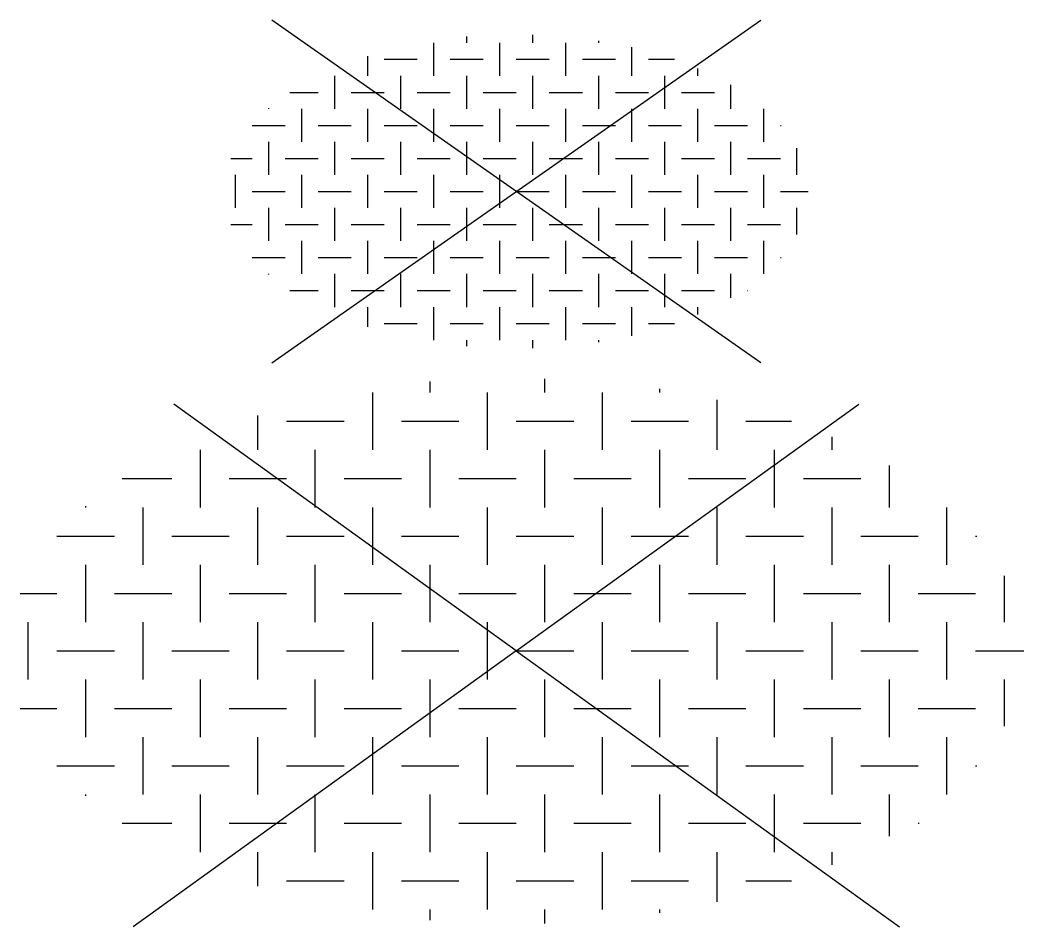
# Model space of a CAD drawing. Header units: metres. Extents: x -1099 to -1052, y 1073 to 2172.
# Drawn here: x -1065.69 to -1054.77, y 1655.29 to 1665.16 of the extents above; entities that cross this region are included whole.
import ezdxf
from ezdxf.enums import TextEntityAlignment as Align

# ---------------------------------------------------------------- set-up
doc = ezdxf.new("R2010")
doc.units = ezdxf.units.M
doc.styles.add('NLCS-ISO', font='NLCS-ISO.ttf')

# ---------------------------------------------------------------- blocks, each defined once
blk = doc.blocks.new('V-SVH-GRAS_GESTABILISEERD-SO')
for p, q in [((0.312, 2.812), (0.312, 2.962)), ((-0.938, 2.812), (-0.938, 2.93)), ((1.562, 2.812), (1.562, 2.852)), ((-1.562, 2.5), (-1.562, 2.812)), ((-0.312, 2.5), (-0.312, 2.812)), ((0.938, 2.5), (0.938, 2.812)), ((2.188, 2.5), (2.188, 2.732)), ((0, 0), (-3.728, 2.684)), ((0, 0), (3.728, 2.684)), ((-2.812, 2.5), (-2.812, 2.561)), ((-2.812, 2.188), (-2.812, 2.5)), ((-2.5, 2.5), (-1.875, 2.5)), ((-1.562, 2.188), (-1.562, 2.5)), ((-1.25, 2.5), (-0.625, 2.5)), ((-0.312, 2.188), (-0.312, 2.5)), ((0, 2.5), (0.625, 2.5)), ((0.938, 2.188), (0.938, 2.5)), ((1.25, 2.5), (1.875, 2.5)), ((2.188, 2.188), (2.188, 2.5)), ((2.5, 2.5), (2.995, 2.5)), ((3.438, 2.188), (3.438, 2.329)), ((-3.437, 1.562), (-3.437, 2.188)), ((-2.188, 1.562), (-2.188, 2.188)), ((-0.938, 1.562), (-0.938, 2.188)), ((0.312, 1.562), (0.312, 2.188)), ((1.562, 1.562), (1.562, 2.188)), ((2.812, 1.562), (2.812, 2.188)), ((4.063, 1.562), (4.063, 2.016)), ((-4.29, 1.875), (-3.75, 1.875)), ((-3.125, 1.875), (-2.5, 1.875)), ((-1.875, 1.875), (-1.25, 1.875)), ((-0.625, 1.875), (0, 1.875)), ((0.625, 1.875), (1.25, 1.875)), ((1.875, 1.875), (2.5, 1.875)), ((3.125, 1.875), (3.75, 1.875)), ((-4.687, 1.562), (-4.687, 1.575)), ((-4.062, 1.25), (-4.062, 1.562)), ((-2.812, 1.25), (-2.812, 1.562)), ((-1.562, 1.25), (-1.562, 1.562)), ((-0.312, 1.25), (-0.312, 1.562)), ((0.938, 1.25), (0.938, 1.562)), ((2.188, 1.25), (2.188, 1.562)), ((3.438, 1.25), (3.438, 1.562)), ((4.688, 1.25), (4.688, 1.562)), ((-5, 1.25), (-4.375, 1.25)), ((-4.062, 0.938), (-4.062, 1.25)), ((-3.75, 1.25), (-3.125, 1.25)), ((-2.812, 0.938), (-2.812, 1.25)), ((-2.5, 1.25), (-1.875, 1.25)), ((-1.562, 0.938), (-1.562, 1.25)), ((-1.25, 1.25), (-0.625, 1.25)), ((-0.312, 0.938), (-0.312, 1.25)), ((0, 1.25), (0.625, 1.25)), ((0.938, 0.938), (0.938, 1.25)), ((1.25, 1.25), (1.875, 1.25)), ((2.188, 0.938), (2.188, 1.25)), ((2.5, 1.25), (3.125, 1.25)), ((3.438, 0.938), (3.438, 1.25)), ((3.75, 1.25), (4.375, 1.25)), ((4.688, 0.938), (4.688, 1.25)), ((5, 1.25), (5.014, 1.25)), ((-4.687, 0.312), (-4.687, 0.938)), ((-3.437, 0.312), (-3.437, 0.938)), ((-2.188, 0.312), (-2.188, 0.938)), ((-0.938, 0.312), (-0.938, 0.938)), ((0.312, 0.312), (0.312, 0.938)), ((1.562, 0.312), (1.562, 0.938)), ((2.812, 0.312), (2.812, 0.938)), ((4.063, 0.312), (4.063, 0.938)), ((5.313, 0.312), (5.313, 0.817)), ((-5.402, 0.625), (-5, 0.625)), ((-4.375, 0.625), (-3.75, 0.625)), ((-3.125, 0.625), (-2.5, 0.625)), ((-1.875, 0.625), (-1.25, 0.625)), ((-0.625, 0.625), (0, 0.625)), ((0.625, 0.625), (1.25, 0.625)), ((1.875, 0.625), (2.5, 0.625)), ((3.125, 0.625), (3.75, 0.625)), ((4.375, 0.625), (5, 0.625)), ((-5.312, 0), (-5.312, 0.312)), ((-4.062, 0), (-4.062, 0.312)), ((-2.812, 0), (-2.812, 0.312)), ((-1.562, 0), (-1.562, 0.312)), ((-0.312, 0), (-0.312, 0.312)), ((0.938, 0), (0.938, 0.312)), ((2.188, 0), (2.188, 0.312)), ((3.438, 0), (3.438, 0.312)), ((4.688, 0), (4.688, 0.312)), ((-5.312, -0.312), (-5.312, 0)), ((-5, 0), (-4.375, 0)), ((0, 0), (-4.172, -3.003)), ((-4.062, -0.312), (-4.062, 0)), ((-3.75, 0), (-3.125, 0)), ((-2.812, -0.312), (-2.812, 0)), ((-2.5, 0), (-1.875, 0)), ((-1.562, -0.312), (-1.562, 0)), ((-1.25, 0), (-0.625, 0)), ((-0.312, -0.312), (-0.312, 0)), ((0, 0), (0.625, 0)), ((0.938, -0.312), (0.938, 0)), ((1.25, 0), (1.875, 0)), ((2.188, -0.312), (2.188, 0)), ((2.5, 0), (3.125, 0)), ((3.438, -0.312), (3.438, 0)), ((3.75, 0), (4.375, 0)), ((4.688, -0.312), (4.688, 0)), ((5, 0), (5.525, 0)), ((0, 0), (4.172, -3.003)), ((-4.687, -0.938), (-4.687, -0.312)), ((-3.437, -0.938), (-3.437, -0.312)), ((-2.188, -0.938), (-2.188, -0.312)), ((-0.938, -0.938), (-0.938, -0.312)), ((0.312, -0.938), (0.312, -0.312)), ((1.562, -0.938), (1.562, -0.312)), ((2.812, -0.938), (2.812, -0.312)), ((4.063, -0.938), (4.063, -0.312)), ((5.313, -0.817), (5.313, -0.312)), ((-5.402, -0.625), (-5, -0.625)), ((-4.375, -0.625), (-3.75, -0.625)), ((-3.125, -0.625), (-2.5, -0.625)), ((-1.875, -0.625), (-1.25, -0.625)), ((-0.625, -0.625), (0, -0.625)), ((0.625, -0.625), (1.25, -0.625)), ((1.875, -0.625), (2.5, -0.625)), ((3.125, -0.625), (3.75, -0.625)), ((4.375, -0.625), (5, -0.625)), ((-4.062, -1.25), (-4.062, -0.938)), ((-2.812, -1.25), (-2.812, -0.938)), ((-1.562, -1.25), (-1.562, -0.938)), ((-0.312, -1.25), (-0.312, -0.938)), ((0.938, -1.25), (0.938, -0.938)), ((2.188, -1.25), (2.188, -0.938)), ((3.438, -1.25), (3.438, -0.938)), ((4.688, -1.25), (4.688, -0.938)), ((-5, -1.25), (-4.375, -1.25)), ((-4.062, -1.562), (-4.062, -1.25)), ((-3.75, -1.25), (-3.125, -1.25)), ((-2.812, -1.562), (-2.812, -1.25)), ((-2.5, -1.25), (-1.875, -1.25)), ((-1.562, -1.562), (-1.562, -1.25)), ((-1.25, -1.25), (-0.625, -1.25)), ((-0.312, -1.562), (-0.312, -1.25)), ((0, -1.25), (0.625, -1.25)), ((0.938, -1.562), (0.938, -1.25)), ((1.25, -1.25), (1.875, -1.25)), ((2.188, -1.562), (2.188, -1.25)), ((2.5, -1.25), (3.125, -1.25)), ((3.438, -1.562), (3.438, -1.25)), ((3.75, -1.25), (4.375, -1.25)), ((4.688, -1.562), (4.688, -1.25)), ((5, -1.25), (5.014, -1.25)), ((-4.687, -1.575), (-4.687, -1.562)), ((-3.437, -2.188), (-3.437, -1.562)), ((-2.188, -2.188), (-2.188, -1.562)), ((-0.938, -2.188), (-0.938, -1.562)), ((0.312, -2.188), (0.312, -1.562)), ((1.562, -2.188), (1.562, -1.562)), ((2.812, -2.188), (2.812, -1.562)), ((4.063, -2.016), (4.063, -1.562)), ((-4.29, -1.875), (-3.75, -1.875)), ((-3.125, -1.875), (-2.5, -1.875)), ((-1.875, -1.875), (-1.25, -1.875)), ((-0.625, -1.875), (0, -1.875)), ((0.625, -1.875), (1.25, -1.875)), ((1.875, -1.875), (2.5, -1.875)), ((3.125, -1.875), (3.75, -1.875)), ((4.375, -1.875), (4.384, -1.875)), ((-2.812, -2.5), (-2.812, -2.188)), ((-1.562, -2.5), (-1.562, -2.188)), ((-0.312, -2.5), (-0.312, -2.188)), ((0.938, -2.5), (0.938, -2.188)), ((2.188, -2.5), (2.188, -2.188)), ((3.438, -2.329), (3.438, -2.188)), ((-2.812, -2.561), (-2.812, -2.5)), ((-2.5, -2.5), (-1.875, -2.5)), ((-1.562, -2.812), (-1.562, -2.5)), ((-1.25, -2.5), (-0.625, -2.5)), ((-0.312, -2.812), (-0.312, -2.5)), ((0, -2.5), (0.625, -2.5)), ((0.938, -2.812), (0.938, -2.5)), ((1.25, -2.5), (1.875, -2.5)), ((2.188, -2.732), (2.188, -2.5)), ((2.5, -2.5), (2.995, -2.5)), ((-0.938, -2.928), (-0.938, -2.812)), ((0.312, -2.965), (0.312, -2.812)), ((1.562, -2.851), (1.562, -2.812))]:
    blk.add_line(p, q)
at = {"style": 'NLCS-ISO'}
blk.add_attdef('KLEUR', text='', height=1.8, dxfattribs=at).set_placement((6.525, 0), align=Align.MIDDLE_LEFT)
at = {"style": 'NLCS-ISO', "flags": 1}
blk.add_attdef('FUNCTIE', text='', height=1.8, dxfattribs=at).set_placement((0, -3.975), align=Align.TOP_CENTER)
blk = doc.blocks.new('V-SVH-GRAS_GESTABILISEERD_KL-SO')
for p, q in [((-2.662, -1.864), (2.662, 1.864)), ((2.662, -1.864), (-2.662, 1.864)), ((-0.539, 1.617), (-0.539, 1.685)), ((0.18, 1.617), (0.18, 1.703)), ((0.898, 1.617), (0.898, 1.64)), ((-0.898, 1.438), (-0.898, 1.617)), ((-0.18, 1.438), (-0.18, 1.617)), ((0.539, 1.438), (0.539, 1.617)), ((1.258, 1.438), (1.258, 1.571)), ((-1.617, 1.438), (-1.617, 1.472)), ((-1.617, 1.258), (-1.617, 1.438)), ((-1.438, 1.438), (-1.078, 1.438)), ((-0.898, 1.258), (-0.898, 1.438)), ((-0.719, 1.438), (-0.359, 1.438)), ((-0.18, 1.258), (-0.18, 1.438)), ((0, 1.438), (0.359, 1.438)), ((0.539, 1.258), (0.539, 1.438)), ((0.719, 1.438), (1.078, 1.438)), ((1.258, 1.258), (1.258, 1.438)), ((1.438, 1.438), (1.722, 1.438)), ((1.977, 1.258), (1.977, 1.339)), ((-1.977, 0.898), (-1.977, 1.258)), ((-1.258, 0.898), (-1.258, 1.258)), ((-0.539, 0.898), (-0.539, 1.258)), ((0.18, 0.898), (0.18, 1.258)), ((0.898, 0.898), (0.898, 1.258)), ((1.617, 0.898), (1.617, 1.258)), ((2.336, 0.898), (2.336, 1.159)), ((-2.466, 1.078), (-2.156, 1.078)), ((-1.797, 1.078), (-1.438, 1.078)), ((-1.078, 1.078), (-0.719, 1.078)), ((-0.359, 1.078), (0, 1.078)), ((0.359, 1.078), (0.719, 1.078)), ((1.078, 1.078), (1.438, 1.078)), ((1.797, 1.078), (2.156, 1.078)), ((-2.695, 0.898), (-2.695, 0.905)), ((-2.336, 0.719), (-2.336, 0.898)), ((-1.617, 0.719), (-1.617, 0.898)), ((-0.898, 0.719), (-0.898, 0.898)), ((-0.18, 0.719), (-0.18, 0.898)), ((0.539, 0.719), (0.539, 0.898)), ((1.258, 0.719), (1.258, 0.898)), ((1.977, 0.719), (1.977, 0.898)), ((2.695, 0.719), (2.695, 0.898)), ((-2.875, 0.719), (-2.516, 0.719)), ((-2.336, 0.539), (-2.336, 0.719)), ((-2.156, 0.719), (-1.797, 0.719)), ((-1.617, 0.539), (-1.617, 0.719)), ((-1.438, 0.719), (-1.078, 0.719)), ((-0.898, 0.539), (-0.898, 0.719)), ((-0.719, 0.719), (-0.359, 0.719)), ((-0.18, 0.539), (-0.18, 0.719)), ((0, 0.719), (0.359, 0.719)), ((0.539, 0.539), (0.539, 0.719)), ((0.719, 0.719), (1.078, 0.719)), ((1.258, 0.539), (1.258, 0.719)), ((1.438, 0.719), (1.797, 0.719)), ((1.977, 0.539), (1.977, 0.719)), ((2.156, 0.719), (2.516, 0.719)), ((2.695, 0.539), (2.695, 0.719)), ((2.875, 0.719), (2.883, 0.719)), ((-2.695, 0.18), (-2.695, 0.539)), ((-1.977, 0.18), (-1.977, 0.539)), ((-1.258, 0.18), (-1.258, 0.539)), ((-0.539, 0.18), (-0.539, 0.539)), ((0.18, 0.18), (0.18, 0.539)), ((0.898, 0.18), (0.898, 0.539)), ((1.617, 0.18), (1.617, 0.539)), ((2.336, 0.18), (2.336, 0.539)), ((3.055, 0.18), (3.055, 0.47)), ((-3.106, 0.359), (-2.875, 0.359)), ((-2.516, 0.359), (-2.156, 0.359)), ((-1.797, 0.359), (-1.438, 0.359)), ((-1.078, 0.359), (-0.719, 0.359)), ((-0.359, 0.359), (0, 0.359)), ((0.359, 0.359), (0.719, 0.359)), ((1.078, 0.359), (1.438, 0.359)), ((1.797, 0.359), (2.156, 0.359)), ((2.516, 0.359), (2.875, 0.359)), ((-3.055, 0), (-3.055, 0.18)), ((-2.336, 0), (-2.336, 0.18)), ((-1.617, 0), (-1.617, 0.18)), ((-0.898, 0), (-0.898, 0.18)), ((-0.18, 0), (-0.18, 0.18)), ((0.539, 0), (0.539, 0.18)), ((1.258, 0), (1.258, 0.18)), ((1.977, 0), (1.977, 0.18)), ((2.695, 0), (2.695, 0.18)), ((-3.055, -0.18), (-3.055, 0)), ((-2.875, 0), (-2.516, 0)), ((-2.336, -0.18), (-2.336, 0)), ((-2.156, 0), (-1.797, 0)), ((-1.617, -0.18), (-1.617, 0)), ((-1.438, 0), (-1.078, 0)), ((-0.898, -0.18), (-0.898, 0)), ((-0.719, 0), (-0.359, 0)), ((-0.18, -0.18), (-0.18, 0)), ((0, 0), (0.359, 0)), ((0.539, -0.18), (0.539, 0)), ((0.719, 0), (1.078, 0)), ((1.258, -0.18), (1.258, 0)), ((1.438, 0), (1.797, 0)), ((1.977, -0.18), (1.977, 0)), ((2.156, 0), (2.516, 0)), ((2.695, -0.18), (2.695, 0)), ((2.875, 0), (3.177, 0)), ((-2.695, -0.539), (-2.695, -0.18)), ((-1.977, -0.539), (-1.977, -0.18)), ((-1.258, -0.539), (-1.258, -0.18)), ((-0.539, -0.539), (-0.539, -0.18)), ((0.18, -0.539), (0.18, -0.18)), ((0.898, -0.539), (0.898, -0.18)), ((1.617, -0.539), (1.617, -0.18)), ((2.336, -0.539), (2.336, -0.18)), ((3.055, -0.47), (3.055, -0.18)), ((-3.106, -0.359), (-2.875, -0.359)), ((-2.516, -0.359), (-2.156, -0.359)), ((-1.797, -0.359), (-1.438, -0.359)), ((-1.078, -0.359), (-0.719, -0.359)), ((-0.359, -0.359), (0, -0.359)), ((0.359, -0.359), (0.719, -0.359)), ((1.078, -0.359), (1.438, -0.359)), ((1.797, -0.359), (2.156, -0.359)), ((2.516, -0.359), (2.875, -0.359)), ((-2.336, -0.719), (-2.336, -0.539)), ((-1.617, -0.719), (-1.617, -0.539)), ((-0.898, -0.719), (-0.898, -0.539)), ((-0.18, -0.719), (-0.18, -0.539)), ((0.539, -0.719), (0.539, -0.539)), ((1.258, -0.719), (1.258, -0.539)), ((1.977, -0.719), (1.977, -0.539)), ((2.695, -0.719), (2.695, -0.539)), ((-2.875, -0.719), (-2.516, -0.719)), ((-2.336, -0.898), (-2.336, -0.719)), ((-2.156, -0.719), (-1.797, -0.719)), ((-1.617, -0.898), (-1.617, -0.719)), ((-1.438, -0.719), (-1.078, -0.719)), ((-0.898, -0.898), (-0.898, -0.719)), ((-0.719, -0.719), (-0.359, -0.719)), ((-0.18, -0.898), (-0.18, -0.719)), ((0, -0.719), (0.359, -0.719)), ((0.539, -0.898), (0.539, -0.719)), ((0.719, -0.719), (1.078, -0.719)), ((1.258, -0.898), (1.258, -0.719)), ((1.438, -0.719), (1.797, -0.719)), ((1.977, -0.898), (1.977, -0.719)), ((2.156, -0.719), (2.516, -0.719)), ((2.695, -0.898), (2.695, -0.719)), ((2.875, -0.719), (2.883, -0.719)), ((-2.695, -0.905), (-2.695, -0.898)), ((-1.977, -1.258), (-1.977, -0.898)), ((-1.258, -1.258), (-1.258, -0.898)), ((-0.539, -1.258), (-0.539, -0.898)), ((0.18, -1.258), (0.18, -0.898)), ((0.898, -1.258), (0.898, -0.898)), ((1.617, -1.258), (1.617, -0.898)), ((2.336, -1.159), (2.336, -0.898)), ((-2.466, -1.078), (-2.156, -1.078)), ((-1.797, -1.078), (-1.438, -1.078)), ((-1.078, -1.078), (-0.719, -1.078)), ((-0.359, -1.078), (0, -1.078)), ((0.359, -1.078), (0.719, -1.078)), ((1.078, -1.078), (1.438, -1.078)), ((1.797, -1.078), (2.156, -1.078)), ((2.516, -1.078), (2.521, -1.078)), ((-1.617, -1.438), (-1.617, -1.258)), ((-0.898, -1.438), (-0.898, -1.258)), ((-0.18, -1.438), (-0.18, -1.258)), ((0.539, -1.438), (0.539, -1.258)), ((1.258, -1.438), (1.258, -1.258)), ((1.977, -1.339), (1.977, -1.258)), ((-1.617, -1.472), (-1.617, -1.438)), ((-1.438, -1.438), (-1.078, -1.438)), ((-0.898, -1.617), (-0.898, -1.438)), ((-0.719, -1.438), (-0.359, -1.438)), ((-0.18, -1.617), (-0.18, -1.438)), ((0, -1.438), (0.359, -1.438)), ((0.539, -1.617), (0.539, -1.438)), ((0.719, -1.438), (1.078, -1.438)), ((1.258, -1.571), (1.258, -1.438)), ((1.438, -1.438), (1.722, -1.438)), ((-0.539, -1.683), (-0.539, -1.617)), ((0.18, -1.705), (0.18, -1.617)), ((0.898, -1.639), (0.898, -1.617))]:
    blk.add_line(p, q)
at = {"style": 'NLCS-ISO'}
blk.add_attdef('FORMAAT', text='', height=1.8, dxfattribs=at).set_placement((-4.25, 0), align=Align.MIDDLE_RIGHT)
blk.add_attdef('KLEUR', text='', height=1.8, dxfattribs=at).set_placement((4.25, 0), align=Align.MIDDLE_LEFT)
at = {"style": 'NLCS-ISO', "flags": 1}
blk.add_attdef('FUNCTIE', text='', height=1.8, dxfattribs=at).set_placement((0, -2.75), align=Align.TOP_CENTER)

msp = doc.modelspace()

# ---------------------------------------------------------------- block references
for name, p in [('V-SVH-GRAS_GESTABILISEERD_KL-SO', (-1060.292, 1663.298)), ('V-SVH-GRAS_GESTABILISEERD-SO', (-1060.292, 1658.298))]:
    msp.add_blockref(name, p)

doc.saveas('drawing.dxf')
